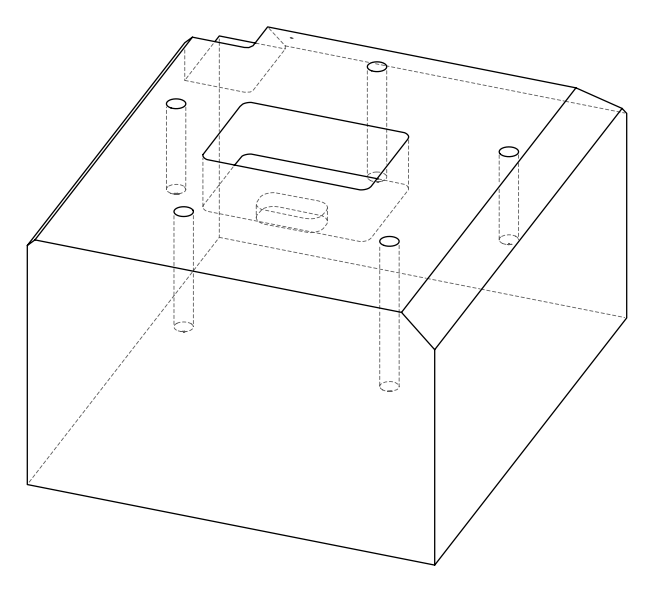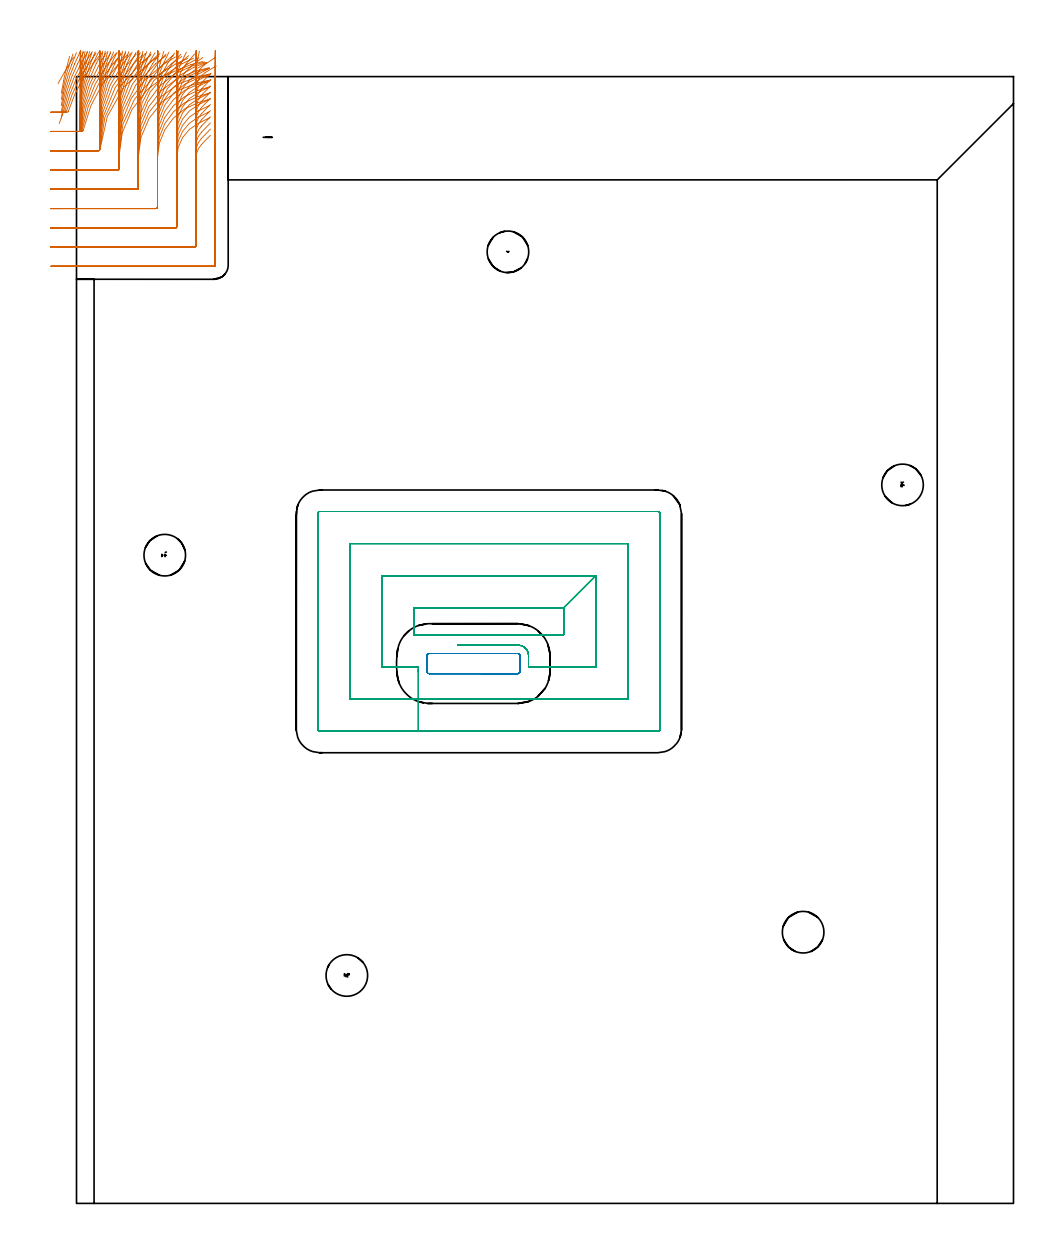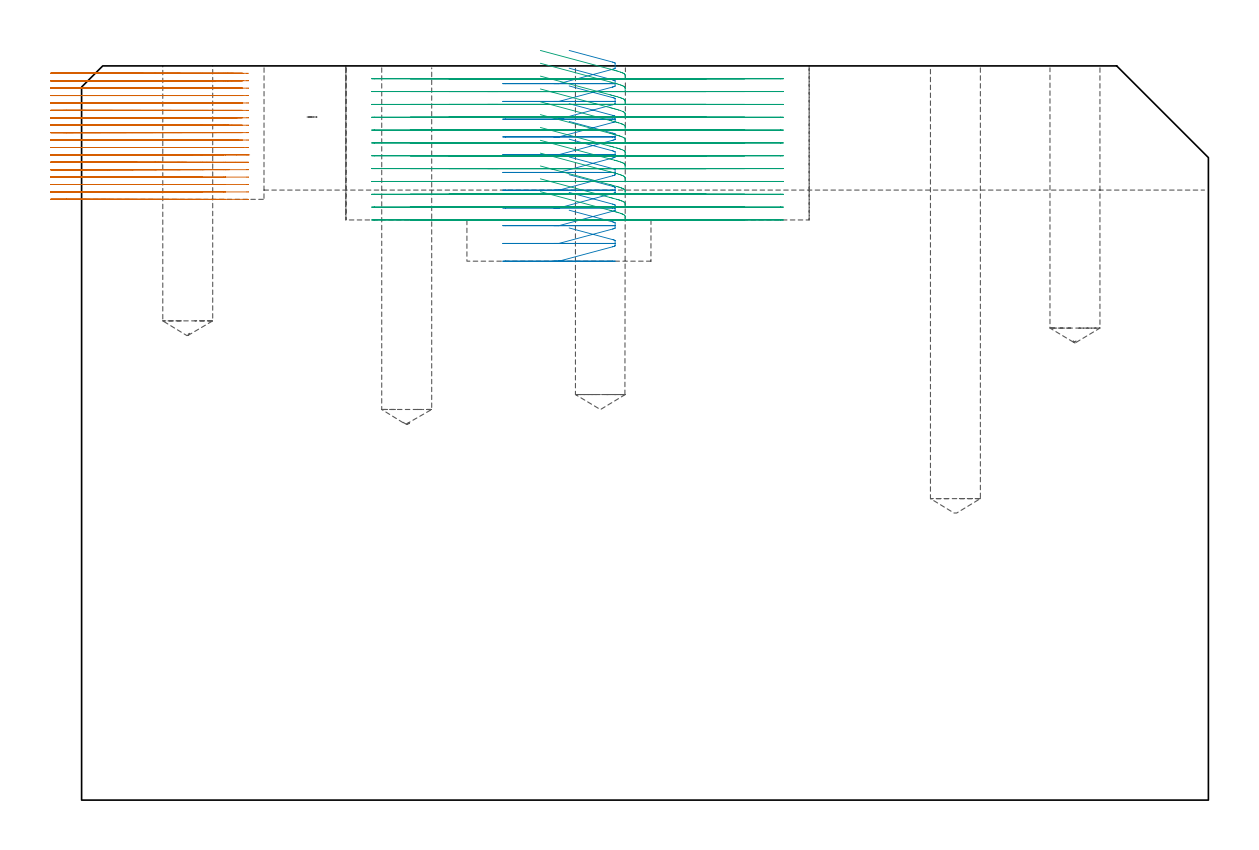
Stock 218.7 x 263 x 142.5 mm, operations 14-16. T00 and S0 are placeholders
(PLAN: 16 operations, 5 tool changes, 71.8 min)
(1 SPOT_DRILL | STEP1POCKET | NXT0321_9005460120000 | 0.03 min | 1 mm3)
(2 SPOT_DRILL_1 | STEP1POCKET_1 | NXT0321_9005460120000 | 0.03 min | 1 mm3)
(3 SPOT_DRILL_2 | STEP1POCKET_2 | NXT0321_9005460120000 | 0.03 min | 1 mm3)
(4 SPOT_DRILL_3 | STEP1POCKET_3 | NXT0321_9005460120000 | 0.03 min | 1 mm3)
(5 SPOT_DRILL_4 | STEP1POCKET_4 | NXT0321_9005460120000 | 0.03 min | 1 mm3)
(6 DRILL_BLIND_HOLE_INTO_CENTER | STEP1POCKET | UGT0301_492 | 0.22 min | 3823 mm3)
(7 DRILL_BLIND_HOLE_INTO_CENTER_1 | STEP1POCKET_1 | UGT0301_492 | 0.28 min | 4774 mm3)
(8 DRILL_BLIND_HOLE_INTO_CENTER_2 | STEP1POCKET_2 | UGT0301_492 | 0.22 min | 3719 mm3)
(9 DRILL_BLIND_HOLE_INTO_CENTER_3 | STEP1POCKET_3 | UGT0301_492 | 0.29 min | 4988 mm3)
(10 DRILL_BLIND_HOLE_INTO_CENTER_4 | STEP1POCKET_4 | UGT0301_492 | 0.36 min | 6261 mm3)
(11 AREA_MILL | FG_CHAMFER_SURFACE | UGT0205_001 | 13.07 min | 55591 mm3)
(12 AREA_MILL_1 | FG_CHAMFER_SURFACE_1 | UGT0205_001 | 14.12 min | 38830 mm3)
(13 AREA_MILL_2 | FG_CHAMFER_SURFACE_2 | UGT0205_001 | 3.61 min | 1830 mm3)
(14 MILL_CORNER_NOTCH_RECTANGULAR | CORNER_NOTCH_RECTANGULAR | NXT0201_008 | Follow Part, ap 1.5, ae 75% | 19.4 min | 40897 mm3)
(15 MILL_RECTANGULAR_POCKET | POCKET_RECTANGULAR_STRAIGHT | UGT0201_131 | Follow Part, ap 3.475, ae 75% | 2.27 min | 23345 mm3)
(16 MILL_RECTANGULAR_POCKET_1 | POCKET_RECTANGULAR_STRAIGHT_1 | NXT0201_013 | Follow Part, ap 2.5, ae 75% | 17.85 min | 145606 mm3)
(TOOL NXT0321_9005460120000 | NC Spot Drill, 142deg, 12mm, Carbide, Uncoated | D12 PA142 FL30 Z2)
(TOOL UGT0301_492 | Carbide Drill 9.7 mm | D9.7 PA118 FL87 Z2)
(TOOL UGT0205_001 | Chamfer Mill 20 x 3 x 45 deg. | D20 FL50 Z2)
(TOOL NXT0201_008 | ENDMILL 6mm [2P460-0600-NA 1630] | D6 FL26 Z6)
(TOOL UGT0201_131 | Carbide End Mill 13.9 | D13.9 FL30 Z4)
(TOOL NXT0201_013 | ENDMILL 10mm | D10 FL30 Z4)
(OP 14 MILL_CORNER_NOTCH_RECTANGULAR)
G17 G21 G94 G90
T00 M6
G54
G17 G0 G90 X-4.312 Y261.377 S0 M3
G43 Z152.5 H1
Z141.061
G94 G1 X-2.833 Y263.987 F250.
G2 X-2.246 Y264.989 R40.5
G1 X-0.692 Y267.556
G0 Z152.5
X-6. Y254.689
Z141.061
G1 X-3. Y254.7
X-2.868 F500.
X-2.195
G3 X-1.913 Y254.907 R0.3
G2 X3.893 Y266. R36.
G1 X5.725 Y268.376 F250.
G0 Z152.5
X-6. Y250.187
Z141.061
G1 X-3. Y250.2
X-2.868 F500.
X1.271
G3 X1.561 Y250.436 R0.3
G2 X9.841 Y266. R31.5
G1 X11.935 Y268.148 F250.
G0 Z152.5
X-6. Y245.685
Z141.061
G1 X-3. Y245.7
X-2.868 F500.
X5.175
G3 X5.471 Y245.976 R0.3
G2 X16.727 Y266. R27.
G1 X19.17 Y267.741 F250.
G0 Z152.5
X-6. Y241.182
Z141.061
G1 X-3. Y241.2
X-2.868 F500.
X9.602
G3 X9.9 Y241.498 R0.3
G1 Y244.015
G2 X26.593 Y265.753 R22.5
G1 X29.491 Y266.527 F250.
G0 Z152.5
X-6. Y236.677
Z141.061
G1 X-3. Y236.7
X-2.868 F500.
X14.102
G3 X14.4 Y236.998 R0.3
G1 Y244.015
G2 X28.4 Y261.565 R18.
G1 X31.325 Y262.231 F250.
G0 Z152.5
X-6. Y232.17
Z141.061
G1 X-3. Y232.199
X-2.868 Y232.2 F500.
X18.602
G3 X18.9 Y232.498 R0.3
G1 Y244.015
G2 X28.4 Y256.909 R13.5
G1 X31.265 Y257.797 F250.
G0 Z152.5
X-6. Y227.655
Z141.061
G1 X-3. Y227.699
X-2.868 Y227.7 F500.
X23.102
G3 X23.4 Y227.998 R0.3
G1 Y244.015
G2 X28.4 Y252.077 R9.
G1 X31.087 Y253.41 F250.
G0 Z152.5
X-5.999 Y223.11
Z141.061
G1 X-3. Y223.198
X-2.868 Y223.2 F500.
X27.602
G3 X27.9 Y223.498 R0.3
G1 Y244.015
G2 X29.174 Y247.152 R4.5
G1 X31.266 Y249.303 F250.
G0 Z152.5
X-5.868 Y218.7
Z141.061
G1 X-2.868
X32.102 F500.
G3 X32.4 Y218.998 R0.3
G1 Y244.015
Y247.015 F250.
G0 Z152.5
X-6. Y254.7
Z139.622
G1 X-3.
X-2.62 F500.
G3 X-2.334 Y254.918 R0.3
G2 X2.838 Y266. R36.
G1 X4.551 Y268.463 F250.
G0 Z152.5
X-6. Y250.2
Z139.622
G1 X-3.
X1.005 F500.
G3 X1.299 Y250.45 R0.3
G2 X8.522 Y266. R31.5
G1 X10.479 Y268.274 F250.
G0 Z152.5
X-6. Y245.7
Z139.622
G1 X-3.
X5.108 F500.
G3 X5.405 Y245.991 R0.3
G2 X14.882 Y266. R27.
G1 X17.165 Y267.946 F250.
G0 Z152.5
X-6. Y241.2
Z139.622
G1 X-3.
X9.602 F500.
G3 X9.9 Y241.498 R0.3
G1 Y245.455
G2 X23.227 Y266. R22.5
G1 X25.967 Y267.223 F250.
G0 Z152.5
X-6. Y236.7
Z139.622
G1 X-3.
X14.102 F500.
G3 X14.4 Y236.998 R0.3
G1 Y245.455
G2 X28.4 Y263.005 R18.
G1 X31.325 Y263.671 F250.
G0 Z152.5
X-6. Y232.2
Z139.622
G1 X-3.
X18.602 F500.
G3 X18.9 Y232.498 R0.3
G1 Y245.455
G2 X28.4 Y258.348 R13.5
G1 X31.265 Y259.237 F250.
G0 Z152.5
X-6. Y227.7
Z139.622
G1 X-3.
X23.102 F500.
G3 X23.4 Y227.998 R0.3
G1 Y245.455
G2 X28.4 Y253.517 R9.
G1 X31.087 Y254.85 F250.
G0 Z152.5
X-6. Y223.2
Z139.622
G1 X-3.
X27.602 F500.
G3 X27.9 Y223.498 R0.3
G1 Y245.455
G2 X29.174 Y248.592 R4.5
G1 X31.266 Y250.743 F250.
G0 Z152.5
X-6. Y218.7
Z139.622
G1 X-3.
X32.102 F500.
G3 X32.4 Y218.998 R0.3
G1 Y245.455
Y248.455 F250.
G0 Z152.5
X-6. Y254.7
Z138.183
G1 X-3.
G3 X-2.691 Y254.93 R0.3 F500.
G2 X1.89 Y266. R36.
G1 X3.482 Y268.542 F250.
G0 Z152.5
X-6. Y250.2
Z138.183
G1 X-3.
X0.808 F500.
G3 X1.103 Y250.463 R0.3
G2 X7.358 Y266. R31.5
G1 X9.178 Y268.385 F250.
G0 Z152.5
X-6. Y245.7
Z138.183
G1 X-3.
X5.103 F500.
G3 X5.4 Y245.997 R0.3
G1 Y246.891
G2 X13.325 Y266. R27.
G1 X15.448 Y268.119 F250.
G0 Z152.5
X-6. Y241.2
Z138.183
G1 X-3.
X9.602 F500.
G3 X9.9 Y241.498 R0.3
G1 Y246.891
G2 X20.521 Y266. R22.5
G1 X23.069 Y267.584 F250.
G0 Z152.5
X-6. Y236.7
Z138.183
G1 X-3.
X14.102 F500.
G3 X14.4 Y236.998 R0.3
G1 Y246.891
G2 X28.072 Y264.363 R18.
G1 X30.984 Y265.085 F250.
G0 Z152.5
X-6. Y232.2
Z138.183
G1 X-3.
X18.602 F500.
G3 X18.9 Y232.498 R0.3
G1 Y246.891
G2 X28.4 Y259.785 R13.5
G1 X31.265 Y260.674 F250.
G0 Z152.5
X-6. Y227.7
Z138.183
G1 X-3.
X23.102 F500.
G3 X23.4 Y227.998 R0.3
G1 Y246.891
G2 X28.4 Y254.954 R9.
G1 X31.087 Y256.287 F250.
G0 Z152.5
X-6. Y223.2
Z138.183
G1 X-3.
X27.602 F500.
G3 X27.9 Y223.498 R0.3
G1 Y246.891
G2 X29.171 Y250.025 R4.5
G1 X31.26 Y252.178 F250.
G0 Z152.5
X-6. Y218.7
Z138.183
G1 X-3.
X32.102 F500.
G3 X32.4 Y218.998 R0.3
G1 Y246.891
Y249.891 F250.
G0 Z152.5
X-4.02 Y252.076
Z136.744
G1 X-3. Y254.897
X-2.988 Y254.941 F500.
G2 X1.035 Y266. R36.
G1 X2.507 Y268.614 F250.
G0 Z152.5
X-6. Y250.2
Z136.744
G1 X-3.
X0.677 F500.
G3 X0.973 Y250.477 R0.3
G2 X6.323 Y266. R31.5
G1 X8.006 Y268.484 F250.
G0 Z152.5
X-6. Y245.7
Z136.744
G1 X-3.
X5.103 F500.
G3 X5.4 Y245.997 R0.3
G1 Y248.33
G2 X11.985 Y266. R27.
G1 X13.948 Y268.268 F250.
G0 Z152.5
X-6. Y241.2
Z136.744
G1 X-3.
X9.602 F500.
G3 X9.9 Y241.498 R0.3
G1 Y248.33
G2 X18.471 Y266. R22.5
G1 X20.827 Y267.857 F250.
G0 Z152.5
X-6. Y236.7
Z136.744
G1 X-3.
X14.102 F500.
G3 X14.4 Y236.998 R0.3
G1 Y248.33
G2 X27.039 Y265.513 R18.
G1 X29.903 Y266.406 F250.
G0 Z152.5
X-6. Y232.2
Z136.744
G1 X-3.
X18.602 F500.
G3 X18.9 Y232.498 R0.3
G1 Y248.33
G2 X28.4 Y261.224 R13.5
G1 X31.265 Y262.113 F250.
G0 Z152.5
X-6. Y227.7
Z136.744
G1 X-3.
X23.102 F500.
G3 X23.4 Y227.998 R0.3
G1 Y248.33
G2 X28.4 Y256.392 R9.
G1 X31.087 Y257.725 F250.
G0 Z152.5
X-6. Y223.2
Z136.744
G1 X-3.
X27.602 F500.
G3 X27.9 Y223.498 R0.3
G1 Y248.33
G2 X29.17 Y251.463 R4.5
G1 X31.259 Y253.617 F250.
G0 Z152.5
X-6. Y218.7
Z136.744
G1 X-3.
X32.102 F500.
G3 X32.4 Y218.998 R0.3
G1 Y248.33
Y251.33 F250.
G0 Z152.5
X-3.545 Y253.364
Z135.305
G1 X-3. Y256.314
G2 X0.267 Y266. R36. F500.
G1 X1.619 Y268.678 F250.
G0 Z152.5
X-6. Y250.2
Z135.305
G1 X-3.
X0.611 F500.
G3 X0.908 Y250.49 R0.3
G2 X5.404 Y266. R31.5
G1 X6.95 Y268.571 F250.
G0 Z152.5
X-6. Y245.7
Z135.305
G1 X-3.
X5.103 F500.
G3 X5.4 Y245.997 R0.3
G1 Y249.769
G2 X10.823 Y266. R27.
G1 X12.627 Y268.397 F250.
G0 Z152.5
X-6. Y241.2
Z135.305
G1 X-3.
X9.602 F500.
G3 X9.9 Y241.498 R0.3
G1 Y249.769
G2 X16.818 Y266. R22.5
G1 X18.982 Y268.078 F250.
G0 Z152.5
X-6. Y236.7
Z135.305
G1 X-3.
X14.102 F500.
G3 X14.4 Y236.998 R0.3
G1 Y249.769
G2 X24.619 Y266. R18.
G1 X27.324 Y267.297 F250.
G0 Z152.5
X-6. Y232.2
Z135.305
G1 X-3.
X18.602 F500.
G3 X18.9 Y232.498 R0.3
G1 Y249.769
G2 X28.4 Y262.663 R13.5
G1 X31.265 Y263.551 F250.
G0 Z152.5
X-6. Y227.7
Z135.305
G1 X-3.
X23.102 F500.
G3 X23.4 Y227.998 R0.3
G1 Y249.769
G2 X28.4 Y257.831 R9.
G1 X31.087 Y259.164 F250.
G0 Z152.5
X-6. Y223.2
Z135.305
G1 X-3.
X27.602 F500.
G3 X27.9 Y223.498 R0.3
G1 Y249.769
G2 X29.17 Y252.902 R4.5
G1 X31.259 Y255.055 F250.
G0 Z152.5
X-6. Y218.7
Z135.305
G1 X-3.
X32.102 F500.
G3 X32.4 Y218.998 R0.3
G1 Y249.769
Y252.769 F250.
G0 Z152.5
X-3.545 Y254.803
Z133.867
G1 X-3. Y257.753
G2 X-0.435 Y265.968 R36. F500.
G1 X0.795 Y268.705 F250.
G0 Z152.5
X-6. Y250.2
Z133.867
G1 X-3.
X0.603 F500.
G3 X0.9 Y250.497 R0.3
G1 Y251.208
G2 X4.589 Y266. R31.5
G1 X5.998 Y268.649 F250.
G0 Z152.5
X-6. Y245.7
Z133.867
G1 X-3.
X5.103 F500.
G3 X5.4 Y245.997 R0.3
G1 Y251.208
G2 X9.813 Y266. R27.
G1 X11.456 Y268.51 F250.
G0 Z152.5
X-6. Y241.2
Z133.867
G1 X-3.
X9.602 F500.
G3 X9.9 Y241.498 R0.3
G1 Y251.208
G2 X15.446 Y266. R22.5
G1 X17.418 Y268.261 F250.
G0 Z152.5
X-6. Y236.7
Z133.867
G1 X-3.
X14.102 F500.
G3 X14.4 Y236.998 R0.3
G1 Y251.208
G2 X22.144 Y266. R18.
G1 X24.609 Y267.709 F250.
G0 Z152.5
X-6. Y232.2
Z133.867
G1 X-3.
X18.602 F500.
G3 X18.9 Y232.498 R0.3
G1 Y251.208
G2 X28.213 Y264.042 R13.5
G1 X31.065 Y264.972 F250.
G0 Z152.5
X-6. Y227.7
Z133.867
G1 X-3.
X23.102 F500.
G3 X23.4 Y227.998 R0.3
G1 Y251.208
G2 X28.4 Y259.27 R9.
G1 X31.087 Y260.603 F250.
G0 Z152.5
X-6. Y223.2
Z133.867
G1 X-3.
X27.602 F500.
G3 X27.9 Y223.498 R0.3
G1 Y251.208
G2 X29.17 Y254.341 R4.5
G1 X31.259 Y256.494 F250.
G0 Z152.5
X-6. Y218.7
Z133.867
G1 X-3.
X32.102 F500.
G3 X32.4 Y218.998 R0.3
G1 Y251.208
Y254.208 F250.
G0 Z152.5
X-3.545 Y256.242
Z132.428
G1 X-3. Y259.192
G2 X-1.117 Y265.784 R36.
G1 X-0.023 Y268.577
G0 Z152.5
X-6. Y250.2
Z132.428
G1 X-3.
X0.603 F500.
G3 X0.9 Y250.497 R0.3
G1 Y252.647
G2 X3.87 Y266. R31.5
G1 X5.142 Y268.717 F250.
G0 Z152.5
X-6. Y245.7
Z132.428
G1 X-3.
X5.103 F500.
G3 X5.4 Y245.997 R0.3
G1 Y252.647
G2 X8.933 Y266. R27.
G1 X10.417 Y268.607 F250.
G0 Z152.5
X-6. Y241.2
Z132.428
G1 X-3.
X9.602 F500.
G3 X9.9 Y241.498 R0.3
G1 Y252.647
G2 X14.291 Y266. R22.5
G1 X16.071 Y268.415 F250.
G0 Z152.5
X-6. Y236.7
Z132.428
G1 X-3.
X14.102 F500.
G3 X14.4 Y236.998 R0.3
G1 Y252.647
G2 X20.33 Y266. R18.
G1 X22.555 Y268.012 F250.
G0 Z152.5
X-6. Y232.2
Z132.428
G1 X-3.
X18.602 F500.
G3 X18.9 Y232.498 R0.3
G1 Y252.647
G2 X27.438 Y265.202 R13.5
G1 X30.228 Y266.304 F250.
G0 Z152.5
X-6. Y227.7
Z132.428
G1 X-3.
X23.102 F500.
G3 X23.4 Y227.998 R0.3
G1 Y252.647
G2 X28.4 Y260.709 R9.
G1 X31.087 Y262.042 F250.
G0 Z152.5
X-6. Y223.2
Z132.428
G1 X-3.
X27.602 F500.
G3 X27.9 Y223.498 R0.3
G1 Y252.647
G2 X29.17 Y255.78 R4.5
G1 X31.26 Y257.933 F250.
G0 Z152.5
X-6. Y218.7
Z132.428
G1 X-3.
X32.102 F500.
G3 X32.4 Y218.998 R0.3
G1 Y252.647
Y255.647 F250.
G0 Z152.5
X-3.545 Y257.68
Z130.989
G1 X-3. Y260.63
G2 X-1.768 Y265.424 R36.
G1 X-0.823 Y268.271
G0 Z152.5
X-6. Y250.2
Z130.989
G1 X-3.
X0.603 F500.
G3 X0.9 Y250.497 R0.3
G1 Y254.085
G2 X3.24 Y266. R31.5
G1 X4.375 Y268.777 F250.
G0 Z152.5
X-6. Y245.7
Z130.989
G1 X-3.
X5.103 F500.
G3 X5.4 Y245.997 R0.3
G1 Y254.085
G2 X8.171 Y266. R27.
G1 X9.495 Y268.692 F250.
G0 Z152.5
X-6. Y241.2
Z130.989
G1 X-3.
X9.602 F500.
G3 X9.9 Y241.498 R0.3
G1 Y254.085
G2 X13.314 Y266. R22.5
G1 X14.902 Y268.545 F250.
G0 Z152.5
X-6. Y236.7
Z130.989
G1 X-3.
X14.102 F500.
G3 X14.4 Y236.998 R0.3
G1 Y254.085
G2 X18.908 Y266. R18.
G1 X20.894 Y268.249 F250.
G0 Z152.5
X-6. Y232.2
Z130.989
G1 X-3.
X18.602 F500.
G3 X18.9 Y232.498 R0.3
G1 Y254.085
G2 X25.956 Y265.948 R13.5
G1 X28.592 Y267.38 F250.
G0 Z152.5
X-6. Y227.7
Z130.989
G1 X-3.
X23.102 F500.
G3 X23.4 Y227.998 R0.3
G1 Y254.085
G2 X28.4 Y262.147 R9.
G1 X31.087 Y263.481 F250.
G0 Z152.5
X-6. Y223.2
Z130.989
G1 X-3.
X27.602 F500.
G3 X27.9 Y223.498 R0.3
G1 Y254.085
G2 X29.17 Y257.219 R4.5
G1 X31.259 Y259.372 F250.
G0 Z152.5
X-6. Y218.7
Z130.989
G1 X-3.
X32.102 F500.
G3 X32.4 Y218.998 R0.3
G1 Y254.085
Y257.085 F250.
G0 Z152.5
X-3.545 Y259.12
Z129.55
G1 X-3. Y262.07
G2 X-2.376 Y264.831 R36.
G1 X-1.601 Y267.729
G0 Z152.5
X-6. Y250.2
Z129.55
G1 X-3.
X0.603 F500.
G3 X0.9 Y250.497 R0.3
G1 Y255.524
G2 X2.693 Y266. R31.5
G1 X3.691 Y268.829 F250.
G0 Z152.5
X-6. Y245.7
Z129.55
G1 X-3.
X5.103 F500.
G3 X5.4 Y245.997 R0.3
G1 Y255.524
G2 X7.515 Y266. R27.
G1 X8.679 Y268.765 F250.
G0 Z152.5
X-6. Y241.2
Z129.55
G1 X-3.
X9.602 F500.
G3 X9.9 Y241.498 R0.3
G1 Y255.524
G2 X12.487 Y266. R22.5
G1 X13.884 Y268.655 F250.
G0 Z152.5
X-6. Y236.7
Z129.55
G1 X-3.
X14.102 F500.
G3 X14.4 Y236.998 R0.3
G1 Y255.524
G2 X17.762 Y266. R18.
G1 X19.508 Y268.44 F250.
G0 Z152.5
X-6. Y232.2
Z129.55
G1 X-3.
X18.602 F500.
G3 X18.9 Y232.498 R0.3
G1 Y255.524
G2 X23.885 Y266. R13.5
G1 X26.213 Y267.892 F250.
G0 Z152.5
X-6. Y227.7
Z129.55
G1 X-3.
X23.102 F500.
G3 X23.4 Y227.998 R0.3
G1 Y255.524
G2 X28.347 Y263.56 R9.
G1 X31.026 Y264.911 F250.
G0 Z152.5
X-6. Y223.2
Z129.55
G1 X-3.
X27.602 F500.
G3 X27.9 Y223.498 R0.3
G1 Y255.524
G2 X29.17 Y258.658 R4.5
G1 X31.259 Y260.811 F250.
G0 Z152.5
X-6. Y218.7
Z129.55
G1 X-3.
X32.102 F500.
G3 X32.4 Y218.998 R0.3
G1 Y255.524
Y258.524 F250.
G0 Z152.5
X-6. Y250.2
Z128.111
G1 X-3.
X0.603 F500.
G3 X0.9 Y250.497 R0.3
G1 Y256.971
G2 X2.222 Y266. R31.5
G1 X3.082 Y268.874 F250.
G0 Z152.5
X-6. Y245.7
Z128.111
G1 X-3.
X5.103 F500.
G3 X5.4 Y245.997 R0.3
G1 Y256.971
G2 X6.955 Y266. R27.
G1 X7.958 Y268.827 F250.
G0 Z152.5
X-6. Y241.2
Z128.111
G1 X-3.
X9.602 F500.
G3 X9.9 Y241.498 R0.3
G1 Y256.971
G2 X11.791 Y266. R22.5
G1 X12.995 Y268.748 F250.
G0 Z152.5
X-6. Y236.7
Z128.111
G1 X-3.
X14.102 F500.
G3 X14.4 Y236.998 R0.3
G1 Y256.971
G2 X16.829 Y266. R18.
G1 X18.333 Y268.595 F250.
G0 Z152.5
X-6. Y232.2
Z128.111
G1 X-3.
X18.602 F500.
G3 X18.9 Y232.498 R0.3
G1 Y256.971
G2 X22.364 Y266. R13.5
G1 X24.371 Y268.23 F250.
G0 Z152.5
X-6. Y227.7
Z128.111
G1 X-3.
X23.102 F500.
G3 X23.4 Y227.998 R0.3
G1 Y256.971
G2 X27.848 Y264.734 R9.
G1 X30.436 Y266.252 F250.
G0 Z152.5
X-6. Y223.2
Z128.111
G1 X-3.
X27.602 F500.
G3 X27.9 Y223.498 R0.3
G1 Y256.971
G2 X29.168 Y260.102 R4.5
G1 X31.256 Y262.256 F250.
G0 Z152.5
X-6. Y218.7
Z128.111
G1 X-3.
X32.102 F500.
G3 X32.4 Y218.998 R0.3
G1 Y256.971
Y259.971 F250.
G0 Z152.5
X-6. Y250.2
Z126.672
G1 X-3.
X0.603 F500.
G3 X0.9 Y250.497 R0.3
G1 Y258.442
G2 X1.82 Y266. R31.5
G1 X2.54 Y268.912 F250.
G0 Z152.5
X-6. Y245.7
Z126.672
G1 X-3.
X5.103 F500.
G3 X5.4 Y245.997 R0.3
G1 Y258.442
G2 X6.479 Y266. R27.
G1 X7.319 Y268.88 F250.
G0 Z152.5
X-6. Y241.2
Z126.672
G1 X-3.
X9.602 F500.
G3 X9.9 Y241.498 R0.3
G1 Y258.442
G2 X11.207 Y266. R22.5
G1 X12.215 Y268.826 F250.
G0 Z152.5
X-6. Y236.7
Z126.672
G1 X-3.
X14.102 F500.
G3 X14.4 Y236.998 R0.3
G1 Y258.442
G2 X16.064 Y266. R18.
G1 X17.323 Y268.723 F250.
G0 Z152.5
X-6. Y232.2
Z126.672
G1 X-3.
X18.602 F500.
G3 X18.9 Y232.498 R0.3
G1 Y258.442
G2 X21.214 Y266. R13.5
G1 X22.893 Y268.486 F250.
G0 Z152.5
X-6. Y227.7
Z126.672
G1 X-3.
X23.102 F500.
G3 X23.4 Y227.998 R0.3
G1 Y258.442
G2 X27.07 Y265.694 R9.
G1 X29.487 Y267.471 F250.
G0 Z152.5
X-6. Y223.2
Z126.672
G1 X-3.
X27.602 F500.
G3 X27.9 Y223.498 R0.3
G1 Y258.442
G2 X29.262 Y261.668 R4.5
G1 X31.413 Y263.76 F250.
G0 Z152.5
X-6. Y218.7
Z126.672
G1 X-3.
X32.102 F500.
G3 X32.4 Y218.998 R0.3
G1 Y258.442
Y261.442 F250.
G0 Z152.5
X-6. Y250.2
Z125.233
G1 X-3.
X0.603 F500.
G3 X0.9 Y250.497 R0.3
G1 Y260.105
G2 X1.456 Y266. R31.5
G1 X2.018 Y268.947 F250.
G0 Z152.5
X-6. Y245.7
Z125.233
G1 X-3.
X5.103 F500.
G3 X5.4 Y245.997 R0.3
G1 Y260.105
G2 X6.051 Y266. R27.
G1 X6.706 Y268.928 F250.
G0 Z152.5
X-6. Y241.2
Z125.233
G1 X-3.
X9.602 F500.
G3 X9.9 Y241.498 R0.3
G1 Y260.105
G2 X10.686 Y266. R22.5
G1 X11.472 Y268.895 F250.
G0 Z152.5
X-6. Y236.7
Z125.233
G1 X-3.
X14.102 F500.
G3 X14.4 Y236.998 R0.3
G1 Y260.105
G2 X15.393 Y266. R18.
G1 X16.375 Y268.835 F250.
G0 Z152.5
X-6. Y232.2
Z125.233
G1 X-3.
X18.602 F500.
G3 X18.9 Y232.498 R0.3
G1 Y260.105
G2 X20.255 Y266. R13.5
G1 X21.565 Y268.699 F250.
G0 Z152.5
X-6. Y227.7
Z125.233
G1 X-3.
X23.102 F500.
G3 X23.4 Y227.998 R0.3
G1 Y260.105
G2 X25.599 Y266. R9.
G1 X27.564 Y268.267 F250.
G0 Z152.5
X-6. Y223.2
Z125.233
G1 X-3.
X27.602 F500.
G3 X27.9 Y223.498 R0.3
G1 Y260.105
G2 X30.059 Y263.949 R4.5
G1 X32.621 Y265.509 F250.
G0 Z152.5
X-6. Y218.7
Z125.233
G1 X-3.
X32.102 F500.
G3 X32.4 Y218.998 R0.3
G1 Y260.105
Y263.105 F250.
G0 Z152.5
X-6. Y250.2
Z123.794
G1 X-3.
X0.603 F500.
G3 X0.9 Y250.497 R0.3
G1 Y262.032
G2 X1.151 Y266. R31.5
G1 X1.529 Y268.976 F250.
G0 Z152.5
X-6. Y245.7
Z123.794
G1 X-3.
X5.103 F500.
G3 X5.4 Y245.997 R0.3
G1 Y262.032
G2 X5.693 Y266. R27.
G1 X6.134 Y268.967 F250.
G0 Z152.5
X-6. Y241.2
Z123.794
G1 X-3.
X9.602 F500.
G3 X9.9 Y241.498 R0.3
G1 Y262.032
G2 X10.253 Y266. R22.5
G1 X10.782 Y268.953 F250.
G0 Z152.5
X-6. Y236.7
Z123.794
G1 X-3.
X14.102 F500.
G3 X14.4 Y236.998 R0.3
G1 Y262.032
G2 X14.843 Y266. R18.
G1 X15.504 Y268.926 F250.
G0 Z152.5
X-6. Y232.2
Z123.794
G1 X-3.
X18.602 F500.
G3 X18.9 Y232.498 R0.3
G1 Y262.032
G2 X19.496 Y266. R13.5
G1 X20.378 Y268.868 F250.
G0 Z152.5
X-6. Y227.7
Z123.794
G1 X-3.
X23.102 F500.
G3 X23.4 Y227.998 R0.3
G1 Y262.032
G2 X24.322 Y266. R9.
G1 X25.644 Y268.693 F250.
G0 Z152.5
X-6. Y223.2
Z123.794
G1 X-3.
X27.602 F500.
G3 X27.9 Y223.498 R0.3
G1 Y262.032
G2 X29.871 Y265.755 R4.5
G1 X32.353 Y267.44 F250.
G0 Z152.5
X-6. Y218.7
Z123.794
G1 X-3.
X32.102 F500.
G3 X32.4 Y218.998 R0.3
G1 Y262.032
Y265.032 F250.
G0 Z152.5
X-6. Y250.2
Z122.356
G1 X-3.
X0.603 F500.
G3 X0.9 Y250.497 R0.3
G1 Y264.981
G2 X0.916 Y266. R31.5
G1 X1.013 Y268.998 F250.
G0 Z152.5
X-6. Y245.7
Z122.356
G1 X-3.
X5.103 F500.
G3 X5.4 Y245.997 R0.3
G1 Y264.981
G2 X5.419 Y266. R27.
G1 X5.532 Y268.998 F250.
G0 Z152.5
X-6. Y241.2
Z122.356
G1 X-3.
X9.602 F500.
G3 X9.9 Y241.498 R0.3
G1 Y264.981
G2 X9.923 Y266. R22.5
G1 X10.059 Y268.997 F250.
G0 Z152.5
X-6. Y236.7
Z122.356
G1 X-3.
X14.102 F500.
G3 X14.4 Y236.998 R0.3
G1 Y264.981
G2 X14.429 Y266. R18.
G1 X14.599 Y268.995 F250.
G0 Z152.5
X-6. Y232.2
Z122.356
G1 X-3.
X18.602 F500.
G3 X18.9 Y232.498 R0.3
G1 Y264.981
G2 X18.938 Y266. R13.5
G1 X19.165 Y268.991 F250.
G0 Z152.5
X-6. Y227.7
Z122.356
G1 X-3.
X23.102 F500.
G3 X23.4 Y227.998 R0.3
G1 Y264.981
G2 X23.458 Y266. R9.
G1 X23.797 Y268.981 F250.
G0 Z152.5
X-6. Y223.2
Z122.356
G1 X-3.
X27.602 F500.
G3 X27.9 Y223.498 R0.3
G1 Y264.981
G2 X28.017 Y266. R4.5
G1 X28.696 Y268.922 F250.
G0 Z152.5
X-6. Y218.7
Z122.356
G1 X-3.
X32.102 F500.
G3 X32.4 Y218.998 R0.3
G1 Y264.981
Y267.981 F250.
G0 Z152.5
X-6. Y250.2
Z120.917
G1 X-3.
X0.603 F500.
G3 X0.9 Y250.497 R0.3
G1 Y265.906
Y266.
X0.909 Y269. F250.
G0 Z152.5
X-6. Y245.7
Z120.917
G1 X-3.
X5.103 F500.
G3 X5.4 Y245.997 R0.3
G1 Y265.906
Y266.
X5.411 Y269. F250.
G0 Z152.5
X-6. Y241.2
Z120.917
G1 X-3.
X9.602 F500.
G3 X9.9 Y241.498 R0.3
G1 Y265.906
Y266.
X9.913 Y269. F250.
G0 Z152.5
X-6. Y236.7
Z120.917
G1 X-3.
X14.102 F500.
G3 X14.4 Y236.998 R0.3
G1 Y265.906
Y266.
X14.416 Y269. F250.
G0 Z152.5
X-6. Y232.2
Z120.917
G1 X-3.
X18.602 F500.
G3 X18.9 Y232.498 R0.3
G1 Y265.906
Y266.
X18.921 Y269. F250.
G0 Z152.5
X-6. Y227.7
Z120.917
G1 X-3.
X23.102 F500.
G3 X23.4 Y227.998 R0.3
G1 Y265.906
Y266.
X23.432 Y269. F250.
G0 Z152.5
X-6. Y223.2
Z120.917
G1 X-3.
X27.602 F500.
G3 X27.9 Y223.498 R0.3
G1 Y265.906
X27.901 Y266.
X27.964 Y268.999 F250.
G0 Z152.5
X-6. Y218.7
Z120.917
G1 X-3.
X32.102 F500.
G3 X32.4 Y218.998 R0.3
G1 Y265.906
Y268.906 F250.
G0 Z152.5
X-6. Y250.2
Z119.478
G1 X-3.
X0.603 F500.
G3 X0.9 Y250.497 R0.3
G1 Y266.
Y269. F250.
G0 Z152.5
X-6. Y245.7
Z119.478
G1 X-3.
X5.103 F500.
G3 X5.4 Y245.997 R0.3
G1 Y266.
Y269. F250.
G0 Z152.5
X-6. Y241.2
Z119.478
G1 X-3.
X9.602 F500.
G3 X9.9 Y241.498 R0.3
G1 Y266.
Y269. F250.
G0 Z152.5
X-6. Y236.7
Z119.478
G1 X-3.
X14.102 F500.
G3 X14.4 Y236.998 R0.3
G1 Y266.
Y269. F250.
G0 Z152.5
X-6. Y232.2
Z119.478
G1 X-3.
X18.602 F500.
G3 X18.9 Y232.498 R0.3
G1 Y266.
Y269. F250.
G0 Z152.5
X-6. Y227.7
Z119.478
G1 X-3.
X23.102 F500.
G3 X23.4 Y227.998 R0.3
G1 Y266.
Y269. F250.
G0 Z152.5
X-6. Y223.2
Z119.478
G1 X-3.
X27.602 F500.
G3 X27.9 Y223.498 R0.3
G1 Y266.
Y269. F250.
G0 Z152.5
X-6. Y218.7
Z119.478
G1 X-3.
X32.102 F500.
G3 X32.4 Y218.998 R0.3
G1 Y266.
Y269. F250.
G0 Z152.5
X-6. Y250.2
Z118.039
G1 X-3.
X0.603 F500.
G3 X0.9 Y250.497 R0.3
G1 Y266.
Y269. F250.
G0 Z152.5
X-6. Y245.7
Z118.039
G1 X-3.
X5.103 F500.
G3 X5.4 Y245.997 R0.3
G1 Y266.
Y269. F250.
G0 Z152.5
X-6. Y241.2
Z118.039
G1 X-3.
X9.602 F500.
G3 X9.9 Y241.498 R0.3
G1 Y266.
Y269. F250.
G0 Z152.5
X-6. Y236.7
Z118.039
G1 X-3.
X14.102 F500.
G3 X14.4 Y236.998 R0.3
G1 Y266.
Y269. F250.
G0 Z152.5
X-6. Y232.2
Z118.039
G1 X-3.
X18.602 F500.
G3 X18.9 Y232.498 R0.3
G1 Y266.
Y269. F250.
G0 Z152.5
X-6. Y227.7
Z118.039
G1 X-3.
X23.102 F500.
G3 X23.4 Y227.998 R0.3
G1 Y266.
Y269. F250.
G0 Z152.5
X-6. Y223.2
Z118.039
G1 X-3.
X27.602 F500.
G3 X27.9 Y223.498 R0.3
G1 Y266.
Y269. F250.
G0 Z152.5
X-6. Y218.7
Z118.039
G1 X-3.
X32.102 F500.
G3 X32.4 Y218.998 R0.3
G1 Y266.
Y269. F250.
G0 Z152.5
X-6. Y250.2
Z116.6
G1 X-3.
X0.603 F500.
G3 X0.9 Y250.497 R0.3
G1 Y266.
Y269. F250.
G0 Z152.5
X-6. Y245.7
Z116.6
G1 X-3.
X5.103 F500.
G3 X5.4 Y245.997 R0.3
G1 Y266.
Y269. F250.
G0 Z152.5
X-6. Y241.2
Z116.6
G1 X-3.
X9.602 F500.
G3 X9.9 Y241.498 R0.3
G1 Y266.
Y269. F250.
G0 Z152.5
X-6. Y236.7
Z116.6
G1 X-3.
X14.102 F500.
G3 X14.4 Y236.998 R0.3
G1 Y266.
Y269. F250.
G0 Z152.5
X-6. Y232.2
Z116.6
G1 X-3.
X18.602 F500.
G3 X18.9 Y232.498 R0.3
G1 Y266.
Y269. F250.
G0 Z152.5
X-6. Y227.7
Z116.6
G1 X-3.
X23.102 F500.
G3 X23.4 Y227.998 R0.3
G1 Y266.
Y269. F250.
G0 Z152.5
X-6. Y223.2
Z116.6
G1 X-3.
X27.602 F500.
G3 X27.9 Y223.498 R0.3
G1 Y266.
Y269. F250.
G0 Z152.5
X-6. Y218.7
Z116.6
G1 X-3.
X32.102 F500.
G3 X32.4 Y218.998 R0.3
G1 Y266.
Y269. F250.
G0 Z152.5
M5
M2
(OP 15 MILL_RECTANGULAR_POCKET)
G17 G21 G94 G90
T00 M6
G54
G17 G0 G90 X94.632 Y123.65 S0 M3
G43 Z152.5 H0
Z145.5
G94 G1 X103.074 Z143.238 F250.
X103.246 Y123.703 Z143.189
X103.392 Y123.808 Z143.141
X103.497 Y123.954 Z143.093
X103.55 Y124.126 Z143.045
Y127.874 Z142.04
X103.497 Y128.046 Z141.992
X103.392 Y128.192 Z141.944
X103.246 Y128.297 Z141.896
X103.074 Y128.35 Z141.848
X92.65 Z139.054
X82.3 F500.
G3 X81.75 Y127.8 R0.55
G1 Y124.2
G3 X82.3 Y123.65 R0.55
G1 X103.
G3 X103.55 Y124.2 R0.55
G1 Y127.8
G3 X103. Y128.35 R0.55
G1 X92.65
X91.65
G0 X94.632 Y123.65 Z142.054
G1 X103. Z139.812 F250.
X103.074 Z139.792
X103.177 Y123.674 Z139.764
X103.274 Y123.717 Z139.736
X103.333 Y123.762 Z139.716
X103.392 Y123.807 Z139.696
X103.497 Y123.953 Z139.648
X103.55 Y124.126 Z139.599
Y127.874 Z138.595
X103.497 Y128.046 Z138.547
X103.392 Y128.192 Z138.499
X103.246 Y128.297 Z138.45
X103.074 Y128.35 Z138.402
X103. Z138.382
X92.65 Z135.609
X82.3 F500.
G3 X81.75 Y127.8 R0.55
G1 Y124.2
G3 X82.3 Y123.65 R0.55
G1 X103.
G3 X103.55 Y124.2 R0.55
G1 Y127.8
G3 X103. Y128.35 R0.55
G1 X92.65
X91.65
G0 X94.632 Y123.65 Z138.609
G1 X103.074 Z136.347 F250.
X103.246 Y123.703 Z136.299
X103.392 Y123.808 Z136.25
X103.497 Y123.954 Z136.202
X103.55 Y124.126 Z136.154
Y127.874 Z135.15
X103.497 Y128.046 Z135.101
X103.392 Y128.192 Z135.053
X103.246 Y128.297 Z135.005
X103.074 Y128.35 Z134.957
X92.65 Z132.164
X82.3 F500.
G3 X81.75 Y127.8 R0.55
G1 Y124.2
G3 X82.3 Y123.65 R0.55
G1 X103.
G3 X103.55 Y124.2 R0.55
G1 Y127.8
G3 X103. Y128.35 R0.55
G1 X92.65
X91.65
G0 X94.632 Y123.65 Z135.164
G1 X103.074 Z132.901 F250.
X103.246 Y123.703 Z132.853
X103.392 Y123.808 Z132.805
X103.497 Y123.954 Z132.757
X103.55 Y124.126 Z132.709
Y127.874 Z131.704
X103.497 Y128.046 Z131.656
X103.392 Y128.192 Z131.608
X103.246 Y128.297 Z131.56
X103.074 Y128.35 Z131.511
X92.65 Z128.718
X82.3 F500.
G3 X81.75 Y127.8 R0.55
G1 Y124.2
G3 X82.3 Y123.65 R0.55
G1 X103.
G3 X103.55 Y124.2 R0.55
G1 Y127.8
G3 X103. Y128.35 R0.55
G1 X92.65
X91.65
G0 X94.632 Y123.65 Z131.718
G1 X103.074 Z129.456 F250.
X103.247 Y123.703 Z129.408
X103.393 Y123.808 Z129.36
X103.438 Y123.867 Z129.34
X103.483 Y123.926 Z129.32
X103.526 Y124.023 Z129.291
X103.55 Y124.126 Z129.263
Y124.2 Z129.243
Y127.8 Z128.279
Y127.874 Z128.259
X103.497 Y128.046 Z128.21
X103.392 Y128.192 Z128.162
X103.246 Y128.297 Z128.114
X103.074 Y128.35 Z128.066
X103. Z128.046
X92.65 Z125.273
X82.3 F500.
G3 X81.75 Y127.8 R0.55
G1 Y124.2
G3 X82.3 Y123.65 R0.55
G1 X103.
G3 X103.55 Y124.2 R0.55
G1 Y127.8
G3 X103. Y128.35 R0.55
G1 X92.65
X91.65
G0 X94.632 Y123.65 Z128.273
G1 X103.074 Z126.01 F250.
X103.246 Y123.703 Z125.962
X103.392 Y123.808 Z125.914
X103.497 Y123.954 Z125.866
X103.55 Y124.126 Z125.818
Y127.874 Z124.813
X103.497 Y128.046 Z124.765
X103.392 Y128.192 Z124.717
X103.246 Y128.297 Z124.669
X103.074 Y128.35 Z124.62
X92.65 Z121.827
X82.3 F500.
G3 X81.75 Y127.8 R0.55
G1 Y124.2
G3 X82.3 Y123.65 R0.55
G1 X103.
G3 X103.55 Y124.2 R0.55
G1 Y127.8
G3 X103. Y128.35 R0.55
G1 X92.65
X91.65
G0 X94.632 Y123.65 Z124.827
G1 X103.074 Z122.565 F250.
X103.246 Y123.703 Z122.517
X103.392 Y123.808 Z122.469
X103.497 Y123.954 Z122.42
X103.55 Y124.126 Z122.372
Y127.874 Z121.368
X103.497 Y128.046 Z121.32
X103.392 Y128.192 Z121.271
X103.246 Y128.297 Z121.223
X103.074 Y128.35 Z121.175
X92.65 Z118.382
X82.3 F500.
G3 X81.75 Y127.8 R0.55
G1 Y124.2
G3 X82.3 Y123.65 R0.55
G1 X103.
G3 X103.55 Y124.2 R0.55
G1 Y127.8
G3 X103. Y128.35 R0.55
G1 X92.65
X91.65
G0 X94.632 Y123.65 Z121.382
G1 X103.074 Z119.12 F250.
X103.246 Y123.703 Z119.071
X103.392 Y123.808 Z119.023
X103.497 Y123.954 Z118.975
X103.55 Y124.126 Z118.927
Y127.874 Z117.922
X103.497 Y128.046 Z117.874
X103.392 Y128.192 Z117.826
X103.246 Y128.297 Z117.778
X103.074 Y128.35 Z117.73
X92.65 Z114.936
X82.3 F500.
G3 X81.75 Y127.8 R0.55
G1 Y124.2
G3 X82.3 Y123.65 R0.55
G1 X103.
G3 X103.55 Y124.2 R0.55
G1 Y127.8
G3 X103. Y128.35 R0.55
G1 X92.65
X91.65
G0 X94.632 Y123.65 Z117.936
G1 X103.074 Z115.674 F250.
X103.246 Y123.703 Z115.626
X103.392 Y123.808 Z115.578
X103.497 Y123.954 Z115.53
X103.55 Y124.126 Z115.481
Y127.874 Z114.477
X103.497 Y128.046 Z114.429
X103.392 Y128.192 Z114.38
X103.246 Y128.297 Z114.332
X103.074 Y128.35 Z114.284
X92.65 Z111.491
X82.3 F500.
G3 X81.75 Y127.8 R0.55
G1 Y124.2
G3 X82.3 Y123.65 R0.55
G1 X103.
G3 X103.55 Y124.2 R0.55
G1 Y127.8
G3 X103. Y128.35 R0.55
G1 X92.65
X91.65
G0 X94.632 Y123.65 Z114.491
G1 X103.074 Z112.229 F250.
X103.246 Y123.703 Z112.18
X103.392 Y123.808 Z112.132
X103.497 Y123.954 Z112.084
X103.55 Y124.126 Z112.036
Y127.874 Z111.031
X103.497 Y128.046 Z110.983
X103.392 Y128.192 Z110.935
X103.246 Y128.297 Z110.887
X103.074 Y128.35 Z110.839
X92.65 Z108.045
X82.3 F500.
G3 X81.75 Y127.8 R0.55
G1 Y124.2
G3 X82.3 Y123.65 R0.55
G1 X103.
G3 X103.55 Y124.2 R0.55
G1 Y127.8
G3 X103. Y128.35 R0.55
G1 X92.65
X91.65
G0 X94.632 Y123.65 Z111.045
G1 X103.074 Z108.783 F250.
X103.246 Y123.703 Z108.735
X103.392 Y123.808 Z108.687
X103.497 Y123.954 Z108.639
X103.55 Y124.126 Z108.59
Y127.874 Z107.586
X103.497 Y128.046 Z107.538
X103.392 Y128.192 Z107.49
X103.246 Y128.297 Z107.441
X103.074 Y128.35 Z107.393
X92.65 Z104.6
X82.3 F500.
G3 X81.75 Y127.8 R0.55
G1 Y124.2
G3 X82.3 Y123.65 R0.55
G1 X103.
G3 X103.55 Y124.2 R0.55
G1 Y127.8
G3 X103. Y128.35 R0.55
G1 X92.65
X91.65
G0 Z152.5
M5
M2
(OP 16 MILL_RECTANGULAR_POCKET_1)
G17 G21 G94 G90
T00 M6
G54
G17 G0 G90 X89.044 Y130.3 S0 M3
G43 Z152.5 H0
Z145.5
G94 G1 X102.574 Z141.875 F250.
X102.734 Y130.315 Z141.832
X102.895 Y130.313 Z141.788
X103.143 Y130.31 Z141.722
X103.486 Y130.259 Z141.629
X103.724 Y130.189 Z141.563
X103.935 Y130.128 Z141.504
X104.244 Y129.982 Z141.412
X104.621 Y129.718 Z141.289
X104.774 Y129.561 Z141.23
X104.879 Y129.458 Z141.191
X104.971 Y129.342 Z141.151
X105.106 Y129.171 Z141.093
X105.333 Y128.725 Z140.959
X105.392 Y128.515 Z140.9
X105.461 Y128.273 Z140.833
X105.523 Y127.604 Z140.653
X105.5 Y127.353 Z140.585
Y125.2 Z140.008
X121.2 F500.
Y146.5
X113.7 Y139.
X78.8
Y132.7
X113.7
Y139.
X121.2 Y146.5
X71.3
Y125.2
X79.8
Y124.596
G3 X79.8 Y124.087 R3.176
G1 Y117.7
X128.7
Y154.
X63.8
Y117.7
X79.8
Y110.2
X135.7
G3 X136.2 Y110.7 R0.5
G1 Y161.
G3 X135.7 Y161.5 R0.5
G1 X56.8
G3 X56.3 Y161. R0.5
G1 Y110.7
G3 X56.8 Y110.2 R0.5
G1 X79.8
X80.8
G0 X89.044 Y130.3 Z143.008
G1 X102.574 Z139.383 F250.
X102.821 Y130.323 Z139.317
X103.486 Y130.259 Z139.137
X103.724 Y130.189 Z139.071
X103.934 Y130.128 Z139.012
X104.244 Y129.982 Z138.921
X104.621 Y129.718 Z138.797
X104.774 Y129.561 Z138.739
X104.877 Y129.46 Z138.7
X104.967 Y129.346 Z138.661
X105.103 Y129.175 Z138.602
X105.333 Y128.725 Z138.467
X105.392 Y128.515 Z138.409
X105.461 Y128.273 Z138.341
X105.523 Y127.604 Z138.161
X105.5 Y127.353 Z138.094
Y125.2 Z137.517
X121.2 F500.
Y146.5
X113.7 Y139.
X78.8
Y132.7
X113.7
Y139.
X121.2 Y146.5
X71.3
Y125.2
X79.8
Y124.596
G3 X79.8 Y124.087 R3.176
G1 Y117.7
X128.7
Y154.
X63.8
Y117.7
X79.8
Y110.2
X135.7
G3 X136.2 Y110.7 R0.5
G1 Y161.
G3 X135.7 Y161.5 R0.5
G1 X56.8
G3 X56.3 Y161. R0.5
G1 Y110.7
G3 X56.8 Y110.2 R0.5
G1 X79.8
X80.8
G0 X89.046 Y130.3 Z140.517
G1 X102.597 Y130.301 Z136.885 F250.
X102.795 Y130.319 Z136.832
X102.992 Y130.311 Z136.779
X103.24 Y130.3 Z136.713
X103.486 Y130.259 Z136.646
X103.724 Y130.189 Z136.58
X103.934 Y130.128 Z136.521
X104.292 Y129.953 Z136.414
X104.616 Y129.722 Z136.307
X104.77 Y129.565 Z136.249
X104.926 Y129.413 Z136.19
X105.157 Y129.088 Z136.084
X105.331 Y128.73 Z135.977
X105.39 Y128.52 Z135.918
X105.46 Y128.278 Z135.851
X105.5 Y128.03 Z135.784
X105.511 Y127.779 Z135.716
X105.52 Y127.566 Z135.659
X105.5 Y127.353 Z135.602
Y125.2 Z135.025
X121.2 F500.
Y146.5
X113.7 Y139.
X78.8
Y132.7
X113.7
Y139.
X121.2 Y146.5
X71.3
Y125.2
X79.8
Y124.596
G3 X79.8 Y124.087 R3.176
G1 Y117.7
X128.7
Y154.
X63.8
Y117.7
X79.8
Y110.2
X135.7
G3 X136.2 Y110.7 R0.5
G1 Y161.
G3 X135.7 Y161.5 R0.5
G1 X56.8
G3 X56.3 Y161. R0.5
G1 Y110.7
G3 X56.8 Y110.2 R0.5
G1 X79.8
X80.8
G0 X89.046 Y130.3 Z138.025
G1 X102.597 Y130.301 Z134.394 F250.
X102.795 Y130.319 Z134.341
X102.992 Y130.311 Z134.288
X103.24 Y130.3 Z134.221
X103.486 Y130.259 Z134.154
X103.724 Y130.189 Z134.088
X103.934 Y130.128 Z134.029
X104.245 Y129.981 Z133.937
X104.62 Y129.719 Z133.815
X105.028 Y129.282 Z133.654
X105.198 Y129.016 Z133.57
X105.331 Y128.73 Z133.485
X105.39 Y128.52 Z133.427
X105.46 Y128.278 Z133.359
X105.5 Y128.031 Z133.292
X105.511 Y127.78 Z133.225
X105.52 Y127.566 Z133.167
X105.5 Y127.353 Z133.11
Y125.2 Z132.533
X121.2 F500.
Y146.5
X113.7 Y139.
X78.8
Y132.7
X113.7
Y139.
X121.2 Y146.5
X71.3
Y125.2
X79.8
Y124.596
G3 X79.8 Y124.087 R3.176
G1 Y117.7
X128.7
Y154.
X63.8
Y117.7
X79.8
Y110.2
X135.7
G3 X136.2 Y110.7 R0.5
G1 Y161.
G3 X135.7 Y161.5 R0.5
G1 X56.8
G3 X56.3 Y161. R0.5
G1 Y110.7
G3 X56.8 Y110.2 R0.5
G1 X79.8
X80.8
G0 X89.044 Y130.3 Z135.533
G1 X102.574 Z131.908 F250.
X102.821 Y130.323 Z131.842
X103.486 Y130.259 Z131.662
X103.724 Y130.189 Z131.596
X103.934 Y130.128 Z131.537
X104.245 Y129.981 Z131.445
X104.62 Y129.719 Z131.323
X104.773 Y129.562 Z131.264
X104.877 Y129.46 Z131.225
X104.967 Y129.346 Z131.186
X105.103 Y129.175 Z131.127
X105.333 Y128.725 Z130.992
X105.392 Y128.515 Z130.934
X105.461 Y128.273 Z130.866
X105.523 Y127.604 Z130.686
X105.5 Y127.353 Z130.619
Y125.2 Z130.042
X121.2 F500.
Y146.5
X113.7 Y139.
X78.8
Y132.7
X113.7
Y139.
X121.2 Y146.5
X71.3
Y125.2
X79.8
Y124.596
G3 X79.8 Y124.087 R3.176
G1 Y117.7
X128.7
Y154.
X63.8
Y117.7
X79.8
Y110.2
X135.7
G3 X136.2 Y110.7 R0.5
G1 Y161.
G3 X135.7 Y161.5 R0.5
G1 X56.8
G3 X56.3 Y161. R0.5
G1 Y110.7
G3 X56.8 Y110.2 R0.5
G1 X79.8
X80.8
G0 X89.042 Y130.3 Z133.042
G1 X102.574 Z129.416 F250.
X102.783 Y130.32 Z129.359
X102.992 Y130.311 Z129.303
X103.238 Y130.3 Z129.238
X103.872 Y130.148 Z129.063
X104.096 Y130.047 Z128.997
X104.294 Y129.953 Z128.938
X104.394 Y129.889 Z128.906
X104.565 Y129.752 Z128.848
X104.755 Y129.591 Z128.781
X104.875 Y129.466 Z128.734
X105.171 Y129.064 Z128.601
X105.262 Y128.866 Z128.542
X105.361 Y128.638 Z128.476
X105.5 Y128.028 Z128.308
X105.511 Y127.779 Z128.241
X105.52 Y127.566 Z128.184
X105.5 Y127.353 Z128.127
Y125.2 Z127.55
X121.2 F500.
Y146.5
X113.7 Y139.
X78.8
Y132.7
X113.7
Y139.
X121.2 Y146.5
X71.3
Y125.2
X79.8
Y124.596
G3 X79.8 Y124.087 R3.176
G1 Y117.7
X128.7
Y154.
X63.8
Y117.7
X79.8
Y110.2
X135.7
G3 X136.2 Y110.7 R0.5
G1 Y161.
G3 X135.7 Y161.5 R0.5
G1 X56.8
G3 X56.3 Y161. R0.5
G1 Y110.7
G3 X56.8 Y110.2 R0.5
G1 X79.8
X80.8
G0 X89.042 Y130.3 Z130.55
G1 X102.574 Z126.924 F250.
X102.783 Y130.32 Z126.868
X102.992 Y130.311 Z126.812
X103.238 Y130.3 Z126.746
X103.874 Y130.148 Z126.571
X104.097 Y130.047 Z126.505
X104.295 Y129.952 Z126.446
X104.396 Y129.888 Z126.414
X104.566 Y129.751 Z126.356
X104.756 Y129.59 Z126.289
X104.876 Y129.465 Z126.242
X105.169 Y129.067 Z126.11
X105.261 Y128.87 Z126.052
X105.36 Y128.641 Z125.985
X105.5 Y128.028 Z125.816
X105.511 Y127.779 Z125.75
X105.52 Y127.566 Z125.692
X105.5 Y127.353 Z125.635
Y125.2 Z125.058
X121.2 F500.
Y146.5
X113.7 Y139.
X78.8
Y132.7
X113.7
Y139.
X121.2 Y146.5
X71.3
Y125.2
X79.8
Y124.596
G3 X79.8 Y124.092 R3.19
G1 Y117.7
X128.7
Y154.
X63.8
Y117.7
X79.8
Y110.2
X135.7
G3 X136.2 Y110.7 R0.5
G1 Y161.
G3 X135.7 Y161.5 R0.5
G1 X56.8
G3 X56.3 Y161. R0.5
G1 Y110.7
G3 X56.8 Y110.2 R0.5
G1 X79.8
X80.8
G0 X89.044 Y130.3 Z128.058
G1 X102.574 Z124.433 F250.
X102.821 Y130.323 Z124.367
X103.486 Y130.259 Z124.187
X103.724 Y130.189 Z124.121
X103.934 Y130.128 Z124.062
X104.247 Y129.98 Z123.97
X104.618 Y129.72 Z123.848
X104.772 Y129.564 Z123.789
X104.876 Y129.461 Z123.75
X104.967 Y129.346 Z123.711
X105.103 Y129.175 Z123.652
X105.333 Y128.725 Z123.517
X105.392 Y128.515 Z123.459
X105.461 Y128.273 Z123.391
X105.523 Y127.604 Z123.211
X105.5 Y127.353 Z123.144
Y125.2 Z122.567
X121.2 F500.
Y146.5
X113.7 Y139.
X78.8
Y132.7
X113.7
Y139.
X121.2 Y146.5
X71.3
Y125.2
X79.8
Y124.596
G3 X79.8 Y124.092 R3.19
G1 Y117.7
X128.7
Y154.
X63.8
Y117.7
X79.8
Y110.2
X135.7
G3 X136.2 Y110.7 R0.5
G1 Y161.
G3 X135.7 Y161.5 R0.5
G1 X56.8
G3 X56.3 Y161. R0.5
G1 Y110.7
G3 X56.8 Y110.2 R0.5
G1 X79.8
X80.8
G0 X89.045 Y130.3 Z125.567
G1 X102.574 Z121.941 F250.
X102.821 Y130.323 Z121.875
X103.486 Y130.259 Z121.696
X103.724 Y130.189 Z121.63
X103.934 Y130.128 Z121.571
X104.292 Y129.953 Z121.464
X104.616 Y129.722 Z121.357
X104.77 Y129.565 Z121.299
X104.925 Y129.413 Z121.24
X105.158 Y129.086 Z121.133
X105.333 Y128.725 Z121.025
X105.392 Y128.515 Z120.967
X105.461 Y128.273 Z120.9
X105.523 Y127.604 Z120.719
X105.5 Y127.353 Z120.652
Y125.2 Z120.075
X121.2 F500.
Y146.5
X113.7 Y139.
X78.8
Y132.7
X113.7
Y139.
X121.2 Y146.5
X71.3
Y125.2
X79.8
Y124.596
G3 X79.8 Y124.087 R3.176
G1 Y117.7
X128.7
Y154.
X63.8
Y117.7
X79.8
Y110.2
X135.7
G3 X136.2 Y110.7 R0.5
G1 Y161.
G3 X135.7 Y161.5 R0.5
G1 X56.8
G3 X56.3 Y161. R0.5
G1 Y110.7
G3 X56.8 Y110.2 R0.5
G1 X79.8
X80.8
G0 X89.042 Y130.3 Z123.075
G1 X102.574 Z119.449 F250.
X102.783 Y130.32 Z119.393
X102.992 Y130.311 Z119.337
X103.238 Y130.3 Z119.271
X103.872 Y130.148 Z119.096
X104.096 Y130.047 Z119.03
X104.294 Y129.953 Z118.972
X104.394 Y129.889 Z118.94
X104.564 Y129.752 Z118.881
X104.755 Y129.592 Z118.814
X104.875 Y129.465 Z118.768
X105.171 Y129.065 Z118.634
X105.262 Y128.867 Z118.576
X105.36 Y128.638 Z118.509
X105.5 Y128.028 Z118.341
X105.511 Y127.779 Z118.275
X105.52 Y127.566 Z118.217
X105.5 Y127.353 Z118.16
Y127.289 Z118.143
Y125.2 Z117.583
X121.2 F500.
Y146.5
X113.7 Y139.
X78.8
Y132.7
X113.7
Y139.
X121.2 Y146.5
X71.3
Y125.2
X79.8
Y124.596
G3 X79.8 Y124.088 R3.179
G1 Y117.7
X128.7
Y154.
X63.8
Y117.7
X79.8
Y110.2
X135.7
G3 X136.2 Y110.7 R0.5
G1 Y161.
G3 X135.7 Y161.5 R0.5
G1 X56.8
G3 X56.3 Y161. R0.5
G1 Y110.7
G3 X56.8 Y110.2 R0.5
G1 X79.8
X80.8
G0 X89.042 Y130.3 Z120.583
G1 X102.574 Z116.957 F250.
X102.783 Y130.32 Z116.901
X102.992 Y130.311 Z116.845
X103.238 Y130.3 Z116.779
X103.875 Y130.147 Z116.604
X104.099 Y130.046 Z116.538
X104.296 Y129.951 Z116.479
X104.397 Y129.887 Z116.447
X104.567 Y129.75 Z116.389
X104.757 Y129.589 Z116.322
X104.878 Y129.463 Z116.275
X105.167 Y129.071 Z116.145
X105.259 Y128.874 Z116.086
X105.358 Y128.646 Z116.02
X105.5 Y128.028 Z115.85
X105.511 Y127.779 Z115.783
X105.52 Y127.566 Z115.726
X105.5 Y127.353 Z115.669
Y127.289 Z115.651
Y125.2 Z115.092
X121.2 F500.
Y146.5
X113.7 Y139.
X78.8
Y132.7
X113.7
Y139.
X121.2 Y146.5
X71.3
Y125.2
X79.8
Y124.596
G3 X79.8 Y124.088 R3.179
G1 Y117.7
X128.7
Y154.
X63.8
Y117.7
X79.8
Y110.2
X135.7
G3 X136.2 Y110.7 R0.5
G1 Y161.
G3 X135.7 Y161.5 R0.5
G1 X56.8
G3 X56.3 Y161. R0.5
G1 Y110.7
G3 X56.8 Y110.2 R0.5
G1 X79.8
X80.8
G0 X89.044 Y130.3 Z118.092
G1 X102.574 Z114.466 F250.
X102.821 Y130.323 Z114.4
X103.486 Y130.259 Z114.221
X103.724 Y130.189 Z114.154
X103.934 Y130.128 Z114.096
X104.243 Y129.982 Z114.004
X104.621 Y129.718 Z113.881
X104.774 Y129.561 Z113.822
X104.877 Y129.459 Z113.783
X104.967 Y129.346 Z113.744
X105.103 Y129.175 Z113.686
X105.333 Y128.725 Z113.55
X105.392 Y128.515 Z113.492
X105.461 Y128.273 Z113.425
X105.523 Y127.604 Z113.244
X105.5 Y127.353 Z113.177
Y125.2 Z112.6
X121.2 F500.
Y146.5
X113.7 Y139.
X78.8
Y132.7
X113.7
Y139.
X121.2 Y146.5
X71.3
Y125.2
X79.8
Y124.596
G3 X79.8 Y124.087 R3.176
G1 Y117.7
X128.7
Y154.
X63.8
Y117.7
X79.8
Y110.2
X135.7
G3 X136.2 Y110.7 R0.5
G1 Y161.
G3 X135.7 Y161.5 R0.5
G1 X56.8
G3 X56.3 Y161. R0.5
G1 Y110.7
G3 X56.8 Y110.2 R0.5
G1 X79.8
X80.8
G0 Z152.5
M5
M2
